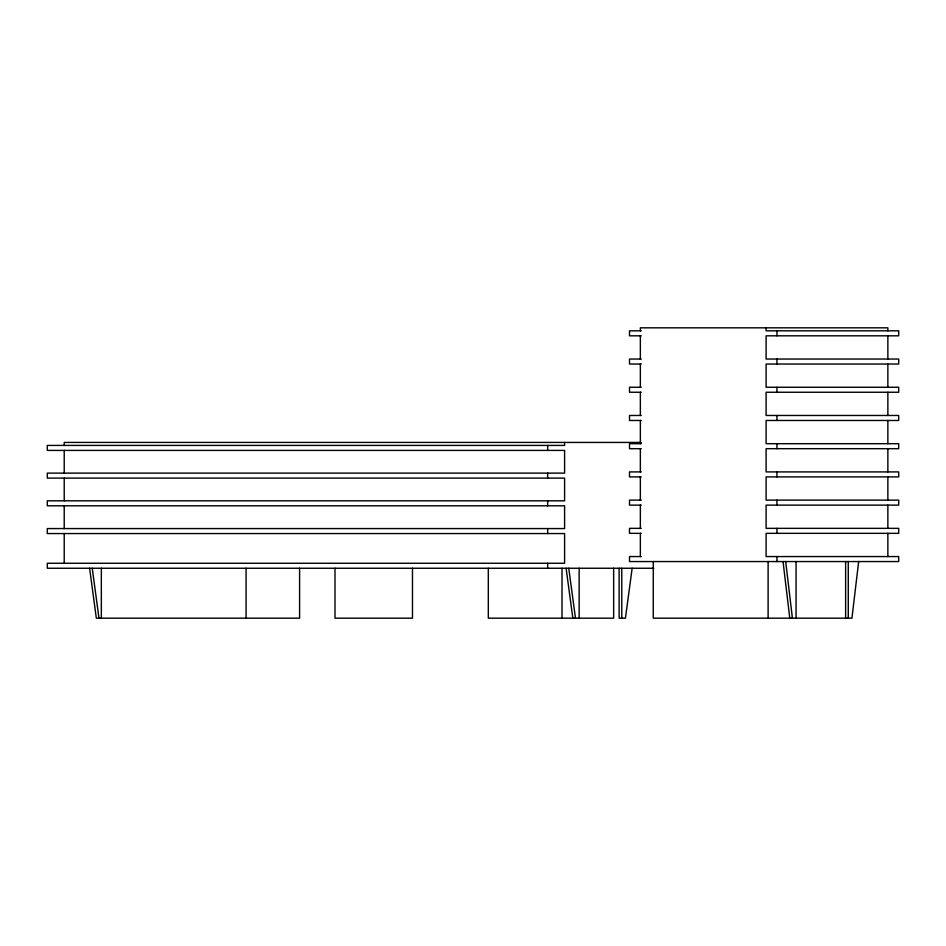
<?xml version="1.0" encoding="UTF-8"?>
<svg xmlns="http://www.w3.org/2000/svg" width="946" height="946" viewBox="0 0 946 946"><rect width="100%" height="100%" fill="white"/><g stroke="black" fill="none" stroke-linecap="round" stroke-linejoin="round"><path stroke-width="1.42" d="M858.661 561.557L851.944 618.176L653.26 618.176L653.26 561.557M632.153 568.25L625.436 618.176L619.122 618.176L619.122 568.25M641.246 330.816L629.516 330.816L629.516 335.818L641.246 335.818M641.246 359.042L629.516 359.042L629.516 364.033L641.246 364.033M641.246 387.257L629.516 387.257L629.516 392.247L641.246 392.247M641.246 415.471L629.516 415.471L629.516 420.473L641.246 420.473M641.317 442.432L64.222 442.432L64.222 445.424M641.246 443.698L629.516 443.698L629.516 448.688L641.246 448.688M641.246 471.912L629.516 471.912L629.516 476.902L641.246 476.902M641.246 500.127L629.516 500.127L629.516 505.129L641.246 505.129M641.246 528.353L629.516 528.353L629.516 533.343L641.246 533.343M641.246 556.567L629.516 556.567L629.516 561.557L898.7 561.557L898.7 556.567L766.106 556.567L766.106 533.343L898.7 533.343L898.7 528.353L766.106 528.353L766.106 505.129L898.7 505.129L898.7 500.127L766.106 500.127L766.106 476.902L898.7 476.902L898.7 471.912L766.106 471.912L766.106 448.688L898.7 448.688L898.7 443.698L766.106 443.698L766.106 420.473L898.7 420.473L898.7 415.471L766.106 415.471L766.106 392.247L898.7 392.247L898.7 387.257L766.106 387.257L766.106 364.033L898.7 364.033L898.7 359.042L766.106 359.042L766.106 335.818L898.7 335.818L898.7 330.816L766.106 330.816L766.106 327.824M653.828 568.25L47.3 568.25L47.3 563.26L564.596 563.26L564.596 533.556L47.3 533.556L47.3 528.566L564.596 528.566L564.596 505.803L47.3 505.803L47.3 500.812L564.596 500.812L564.596 478.108L47.3 478.108L47.3 473.118L564.596 473.118L564.596 450.414L47.3 450.414L47.3 445.424L564.596 445.424L564.596 442.432M568.759 568.25L575.475 618.176M566.11 568.25L572.838 618.176M92.259 568.25L98.975 618.176M89.61 568.25L96.338 618.176L299.598 618.176L299.598 568.25M785.688 561.557L792.405 618.176M783.04 561.557L789.768 618.176M887.868 330.816L887.868 327.824L640.347 327.824L640.347 330.816M887.868 335.818L887.868 359.042M887.868 364.033L887.868 387.257M887.868 392.247L887.868 415.471M887.868 420.473L887.868 443.698M887.868 448.688L887.868 471.912M887.868 476.902L887.868 500.127M887.868 505.129L887.868 528.353M887.868 533.343L887.868 556.567M848.278 561.557L848.278 618.176M845.629 561.557L845.629 618.176M796.071 561.557L796.071 618.176M776.95 330.816L776.95 335.818M776.95 359.042L776.95 364.033M776.95 387.257L776.95 392.247M776.95 415.471L776.95 420.473M776.95 443.698L776.95 448.688M776.95 471.912L776.95 476.902M776.95 500.127L776.95 505.129M776.95 528.353L776.95 533.343M776.95 556.567L776.95 561.557M768.117 561.557L768.117 618.176M640.347 335.818L640.347 359.042M640.347 364.033L640.347 387.257M640.347 392.247L640.347 415.471M640.347 420.473L640.347 443.698M640.347 448.688L640.347 471.912M640.347 476.902L640.347 500.127M640.347 505.129L640.347 528.353M640.347 533.343L640.347 556.567M621.77 568.25L621.77 618.176M613.647 568.25L613.647 618.176L488.313 618.176L488.313 568.25M579.141 568.25L579.141 618.176M562.007 568.25L562.007 618.176M547.675 445.424L547.675 450.414M547.675 473.118L547.675 478.108M547.675 500.812L547.675 505.803M547.675 528.566L547.675 533.556M547.675 563.26L547.675 568.25M412.48 568.25L412.48 618.176L334.99 618.176L334.99 568.25M246.078 568.25L246.078 618.176M101.34 568.25L101.34 618.176M64.222 450.414L64.222 473.118M64.222 478.108L64.222 500.812M64.222 505.803L64.222 528.566M64.222 533.556L64.222 563.26"/></g></svg>
